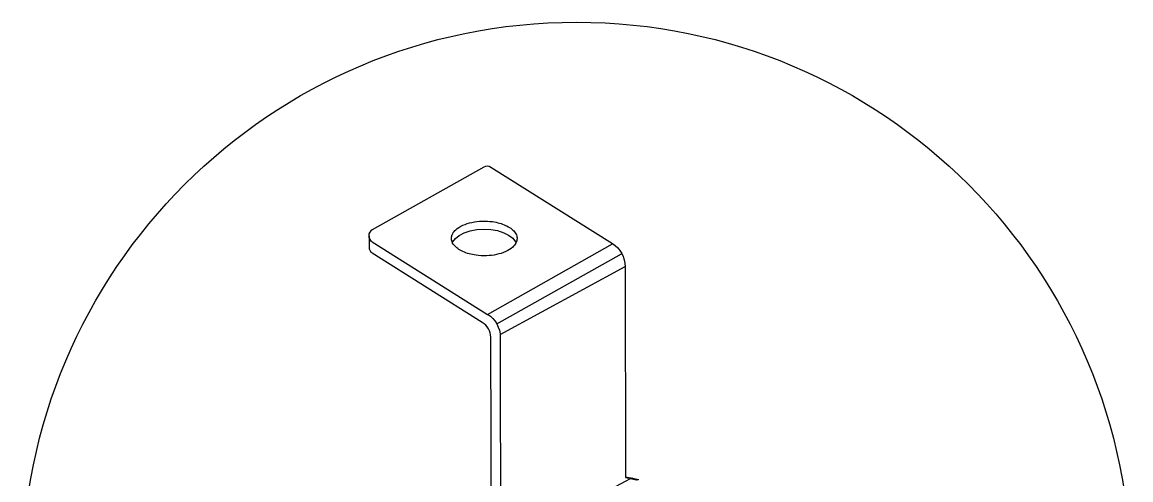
# Model space of a CAD drawing. Header units: feet. Extents: x -12372 to 90117, y -14865 to 4121.
# Drawn here: x -164.26 to -145.93, y 54.72 to 62.28 of the extents above; entities that cross this region are included whole.
import ezdxf

# ---------------------------------------------------------------- set-up
doc = ezdxf.new("R2010")
doc.units = ezdxf.units.FT
doc.header["$MEASUREMENT"] = 0
doc.layers.add('PDF_0', color=7, linetype='Continuous')

msp = doc.modelspace()

# ---------------------------------------------------------------- linework, layer by layer
at = {"layer": 'PDF_0', "lineweight": 25}
for points in [[(-158.47, 58.653), (-156.562, 57.452), (-154.498, 58.618), (-156.51, 59.882, 0.27568), (-156.626, 59.888), (-158.47, 58.85, 0.567792), (-158.475, 58.658)], [(-158.522, 58.751), (-158.522, 58.566, 0.257708), (-158.475, 58.473)], [(-156.852, 53.452), (-156.852, 53.446), (-156.846, 53.446), (-156.835, 53.434), (-156.823, 53.434), (-156.823, 53.463), (-156.811, 53.516), (-156.794, 53.556), (-156.771, 53.597), (-156.742, 53.62), (-156.44, 53.545), (-156.347, 53.591), (-156.498, 53.632), (-156.51, 57.076, 0.257069), (-156.649, 57.319), (-158.47, 58.467)], [(-154.499, 58.624, -0.257069), (-154.289, 58.241), (-154.283, 54.756), (-154.202, 54.739), (-154.173, 54.751), (-154.167, 54.745)], [(-156.563, 57.459, -0.257069), (-156.353, 57.076), (-156.347, 53.591), (-154.283, 54.698), (-154.202, 54.739), (-154.104, 54.716), (-154.098, 54.716), (-154.075, 54.722), (-154.069, 54.716)]]:
    msp.add_lwpolyline(points, format="xyb", dxfattribs=at)
for points in [[(-157.142, 58.641), (-157.142, 58.647), (-157.095, 58.705), (-157.032, 58.757), (-156.95, 58.803), (-156.852, 58.832), (-156.742, 58.856), (-156.626, 58.861), (-156.51, 58.856), (-156.4, 58.838), (-156.295, 58.803), (-156.214, 58.763), (-156.145, 58.711), (-156.098, 58.653), (-156.087, 58.635)], [(-156.411, 57.296), (-154.347, 58.455)], [(-156.353, 57.122), (-154.289, 58.247)], [(-154.283, 54.768), (-154.167, 54.745), (-154.063, 54.722)]]:
    msp.add_lwpolyline(points, dxfattribs=at)
msp.add_circle((-155.092, 53.118), 9.164, dxfattribs=at)
for points, knots in [([(-157.119, 58.6), (-157.134, 58.621), (-157.147, 58.643), (-157.159, 58.688), (-157.161, 58.708), (-157.155, 58.749), (-157.149, 58.768), (-157.126, 58.811), (-157.108, 58.833), (-157.057, 58.879), (-157.018, 58.905), (-156.924, 58.947), (-156.873, 58.963), (-156.822, 58.974)], [0, 0, 0, 0, 0.224796, 0.224796, 0.4048, 0.4048, 0.585943, 0.585943, 0.827387, 0.827387, 1.18719, 1.18719, 1.547024, 1.547024, 1.547024, 1.547024]), ([(-156.822, 58.974), (-156.712, 58.997), (-156.593, 59.001), (-156.401, 58.974), (-156.327, 58.953), (-156.234, 58.911), (-156.205, 58.895), (-156.155, 58.858), (-156.133, 58.838), (-156.115, 58.815)], [0, 0, 0, 0, 0.98834, 0.98834, 1.699188, 1.699188, 2.034531, 2.034531, 2.333525, 2.333525, 2.333525, 2.333525]), ([(-156.115, 58.815), (-156.1, 58.795), (-156.087, 58.772), (-156.075, 58.728), (-156.073, 58.707), (-156.079, 58.667), (-156.085, 58.647), (-156.108, 58.604), (-156.126, 58.583), (-156.177, 58.536), (-156.216, 58.511), (-156.31, 58.468), (-156.361, 58.453), (-156.412, 58.442)], [0, 0, 0, 0, 0.224796, 0.224796, 0.4048, 0.4048, 0.585943, 0.585943, 0.827387, 0.827387, 1.18719, 1.18719, 1.547024, 1.547024, 1.547024, 1.547024]), ([(-156.412, 58.442), (-156.522, 58.418), (-156.641, 58.415), (-156.833, 58.441), (-156.907, 58.462), (-157, 58.504), (-157.029, 58.521), (-157.079, 58.557), (-157.101, 58.577), (-157.119, 58.6)], [0, 0, 0, 0, 0.98834, 0.98834, 1.699188, 1.699188, 2.034531, 2.034531, 2.333525, 2.333525, 2.333525, 2.333525])]:
    msp.add_open_spline(points, degree=3, knots=knots, dxfattribs=at)

doc.saveas('drawing.dxf')
